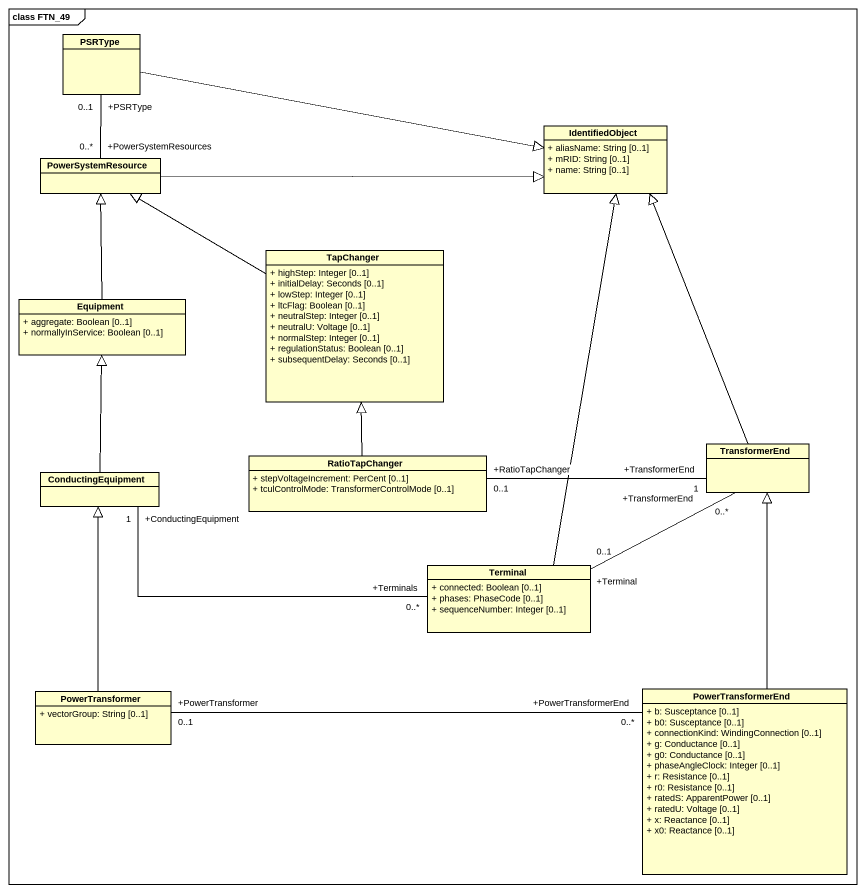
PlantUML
@startuml
mainframe class FTN_49
hide circle
hide empty members
skinparam classAttributeIconSize 0
class PSRType
class IdentifiedObject {
  + aliasName: String [0..1]
  + mRID: String [0..1]
  + name: String [0..1]
}
class PowerSystemResource
class TapChanger {
  + highStep: Integer [0..1]
  + initialDelay: Seconds [0..1]
  + lowStep: Integer [0..1]
  + ltcFlag: Boolean [0..1]
  + neutralStep: Integer [0..1]
  + neutralU: Voltage [0..1]
  + normalStep: Integer [0..1]
  + regulationStatus: Boolean [0..1]
  + subsequentDelay: Seconds [0..1]
}
class Equipment {
  + aggregate: Boolean [0..1]
  + normallyInService: Boolean [0..1]
}
class RatioTapChanger {
  + stepVoltageIncrement: PerCent [0..1]
  + tculControlMode: TransformerControlMode [0..1]
}
class TransformerEnd
class ConductingEquipment
class Terminal {
  + connected: Boolean [0..1]
  + phases: PhaseCode [0..1]
  + sequenceNumber: Integer [0..1]
}
class PowerTransformer {
  + vectorGroup: String [0..1]
}
class PowerTransformerEnd {
  + b: Susceptance [0..1]
  + b0: Susceptance [0..1]
  + connectionKind: WindingConnection [0..1]
  + g: Conductance [0..1]
  + g0: Conductance [0..1]
  + phaseAngleClock: Integer [0..1]
  + r: Resistance [0..1]
  + r0: Resistance [0..1]
  + ratedS: ApparentPower [0..1]
  + ratedU: Voltage [0..1]
  + x: Reactance [0..1]
  + x0: Reactance [0..1]
}
PSRType -right-|> IdentifiedObject
PowerSystemResource "+PowerSystemResources\n0..*" -up- "+PSRType\n0..1" PSRType
PowerSystemResource -right-|> IdentifiedObject
TapChanger -left-|> PowerSystemResource
Equipment -up-|> PowerSystemResource
RatioTapChanger -up-|> TapChanger
TransformerEnd -up-|> IdentifiedObject
TransformerEnd "+TransformerEnd\n1" -left- "+RatioTapChanger\n0..1" RatioTapChanger
TransformerEnd "+TransformerEnd\n0..*" -left- "+Terminal\n0..1" Terminal
ConductingEquipment -up-|> Equipment
Terminal -up-|> IdentifiedObject
Terminal "+Terminals\n0..*" -left- "+ConductingEquipment\n1" ConductingEquipment
PowerTransformer -up-|> ConductingEquipment
PowerTransformer "+PowerTransformer\n0..1" -right- "+PowerTransformerEnd\n0..*" PowerTransformerEnd
PowerTransformerEnd -up-|> TransformerEnd
@enduml
